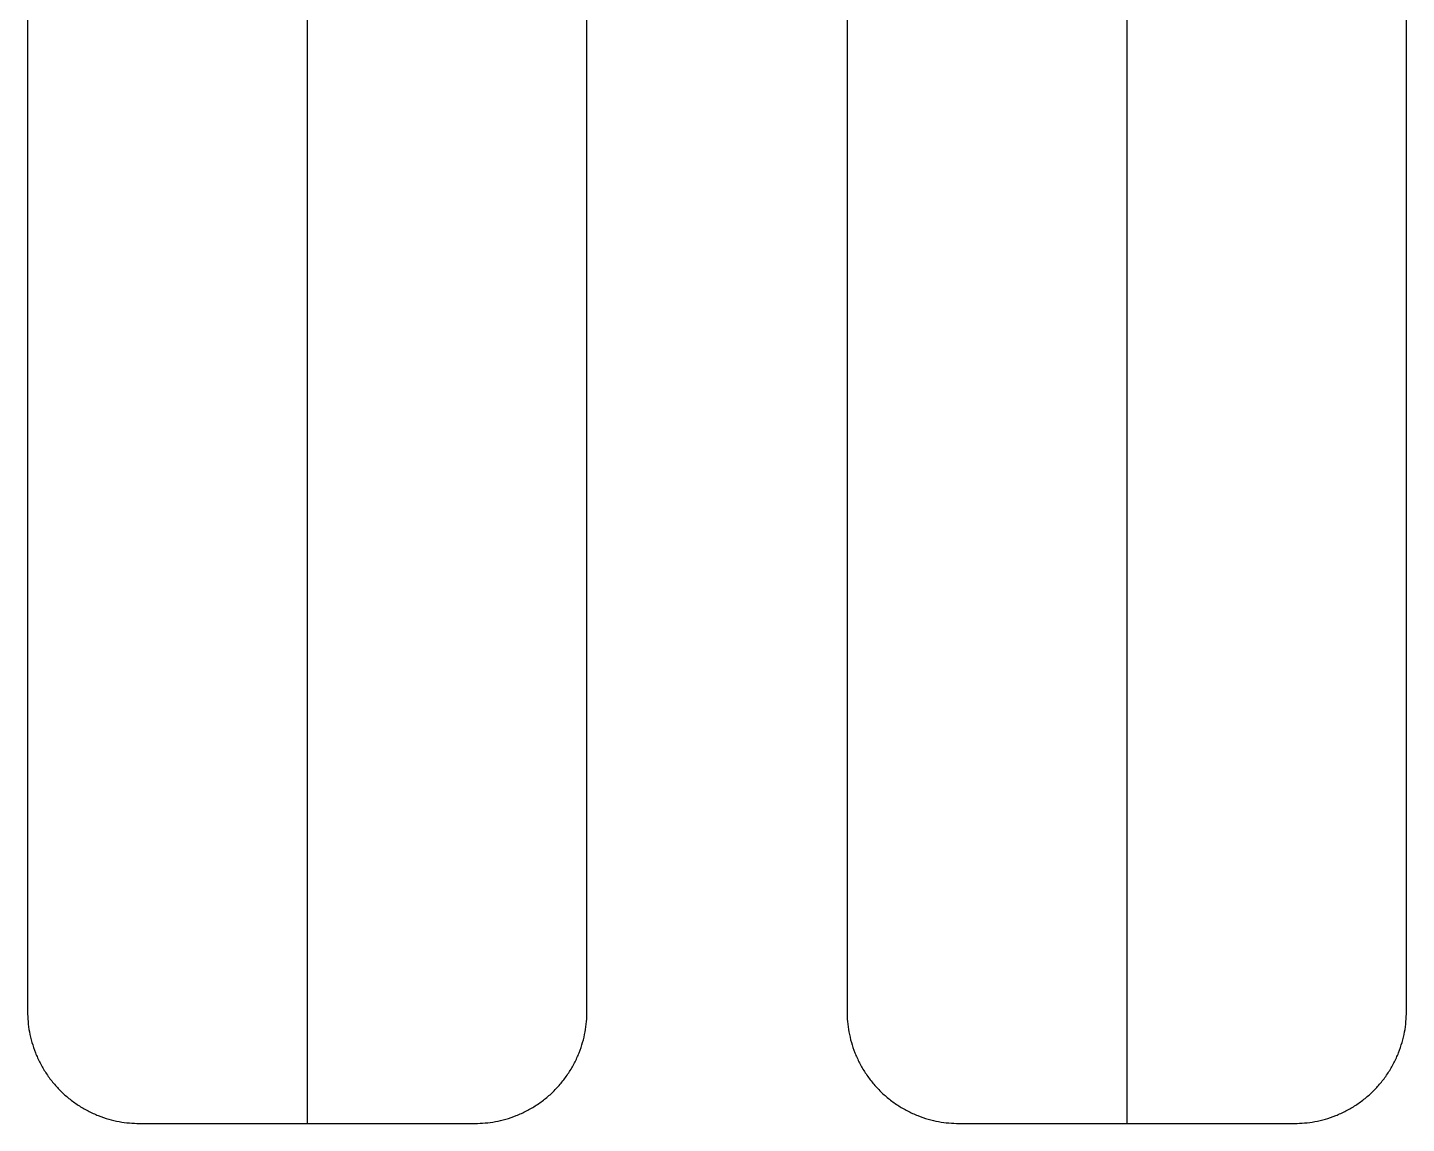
# Model space of a CAD drawing. Header units: millimetres. Extents: x 0 to 209, y -100 to 0.
# Drawn here: x 147.8 to 209.4, y -100 to -51 of the extents above; entities that cross this region are included whole.
import ezdxf

# ---------------------------------------------------------------- set-up
doc = ezdxf.new("R2010")
doc.units = ezdxf.units.MM
doc.layers.add('Default', color=18, linetype='Continuous', true_color=0x000000)

msp = doc.modelspace()

# ---------------------------------------------------------------- linework, layer by layer
at = {"layer": 'Default'}
for p, q in [((160.276, 0), (160.276, -100)), ((196.899, 0), (196.899, -100)), ((160.276, -3.976, 4), (160.276, -100, 4)), ((196.899, -4.185, 5), (196.899, -100, 5))]:
    msp.add_line(p, q, dxfattribs=at)
for points in [[(147.776, -5, 4), (147.776, -50, 4), (147.776, -95, 4)], [(147.776, -5), (147.776, -50), (147.776, -95)], [(147.776, -5, 2), (147.776, -50, 2), (147.776, -95, 2)], [(172.776, -95, 4), (172.776, -50, 4), (172.776, -5, 4)], [(172.776, -95), (172.776, -50), (172.776, -5)], [(172.776, -95, 2), (172.776, -50, 2), (172.776, -5, 2)], [(184.399, -5, 5), (184.399, -50, 5), (184.399, -95, 5)], [(184.399, -5), (184.399, -50), (184.399, -95)], [(184.399, -5, 2.5), (184.399, -50, 2.5), (184.399, -95, 2.5)], [(209.399, -95, 5), (209.399, -50, 5), (209.399, -5, 5)], [(209.399, -95), (209.399, -50), (209.399, -5)], [(209.399, -95, 2.5), (209.399, -50, 2.5), (209.399, -5, 2.5)], [(147.776, -95, 4), (147.776, -95, 2), (147.776, -95)], [(172.776, -95, 4), (172.776, -95, 2), (172.776, -95)], [(184.399, -95, 5), (184.399, -95, 2.5), (184.399, -95)], [(209.399, -95, 5), (209.399, -95, 2.5), (209.399, -95)], [(149.24, -98.536, 4), (149.24, -98.536, 2), (149.24, -98.536)], [(171.311, -98.536, 4), (171.311, -98.536, 2), (171.311, -98.536)], [(185.863, -98.536, 5), (185.863, -98.536, 2.5), (185.863, -98.536)], [(207.934, -98.536, 5), (207.934, -98.536, 2.5), (207.934, -98.536)], [(152.776, -100, 4), (160.276, -100, 4), (167.776, -100, 4)], [(152.776, -100), (160.276, -100), (167.776, -100)], [(152.776, -100, 4), (152.776, -100, 2), (152.776, -100)], [(152.776, -100, 2), (160.276, -100, 2), (167.776, -100, 2)], [(160.276, -100), (160.276, -100, 2), (160.276, -100, 4)], [(167.776, -100, 4), (167.776, -100, 2), (167.776, -100)], [(189.399, -100, 5), (196.899, -100, 5), (204.399, -100, 5)], [(189.399, -100), (196.899, -100), (204.399, -100)], [(189.399, -100, 5), (189.399, -100, 2.5), (189.399, -100)], [(189.399, -100, 2.5), (196.899, -100, 2.5), (204.399, -100, 2.5)], [(196.899, -100), (196.899, -100, 2.5), (196.899, -100, 5)], [(204.399, -100, 5), (204.399, -100, 2.5), (204.399, -100)]]:
    msp.add_open_spline(points, degree=2, dxfattribs=at)
for points in [[(147.776, -95, 4), (147.776, -100, 4), (152.776, -100, 4)], [(147.776, -95), (147.776, -100), (152.776, -100)], [(147.776, -95, 2), (147.776, -100, 2), (152.776, -100, 2)], [(167.776, -100, 4), (172.776, -100, 4), (172.776, -95, 4)], [(167.776, -100), (172.776, -100), (172.776, -95)], [(167.776, -100, 2), (172.776, -100, 2), (172.776, -95, 2)], [(184.399, -95, 5), (184.399, -100, 5), (189.399, -100, 5)], [(184.399, -95), (184.399, -100), (189.399, -100)], [(184.399, -95, 2.5), (184.399, -100, 2.5), (189.399, -100, 2.5)], [(204.399, -100, 5), (209.399, -100, 5), (209.399, -95, 5)], [(204.399, -100), (209.399, -100), (209.399, -95)], [(204.399, -100, 2.5), (209.399, -100, 2.5), (209.399, -95, 2.5)]]:
    msp.add_rational_spline(points, [1, 0.707106781187, 1], degree=2, dxfattribs=at)

doc.saveas('drawing.dxf')
